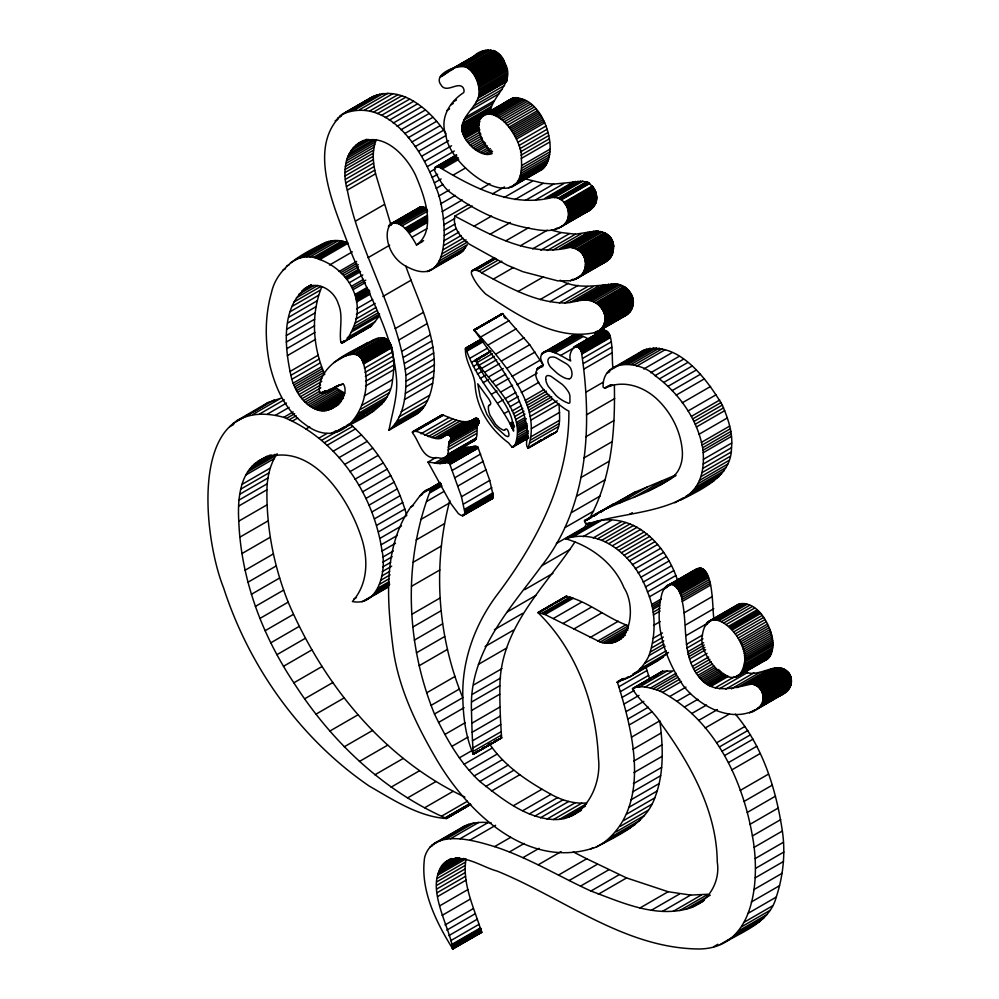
<?xml version="1.0" encoding="UTF-8"?>
<svg xmlns="http://www.w3.org/2000/svg" width="999" height="999" viewBox="0 0 999 999"><rect width="100%" height="100%" fill="white"/><g stroke="black" fill="none" stroke-linecap="round" stroke-linejoin="round"><path stroke-width="1.5" d="M461.863 128.809C461.813 113.012 482.904 104.046 478.833 87.462C477.597 80.045 474.138 72.527 467.882 68.057C461.088 62.675 431.805 73.339 440.971 84.84C446.216 94.256 458.553 80.569 463.274 87.949C463.973 89.373 464.41 91.171 463.636 92.645C449.488 101.723 439.36 118.731 446.004 135.477C449.125 168.531 526.585 222.415 521.341 158.429C523.713 142.795 495.679 98.302 479.458 119.78C476.211 132.53 484.078 144.63 492.207 153.571C480.669 158.579 462.724 141.458 461.863 128.809L480.706 117.932M339.548 358.791C345.941 355.045 357.505 350.537 361.813 359.428L390.085 343.107C387.212 337.1 379.72 336.551 374.238 339.585C354.195 351.074 318.556 362.25 319.33 391.221C323.239 399.15 338.012 382.48 343.681 384.39C350.424 397.215 331.206 414.847 318.157 410.089C304.458 405.831 295.804 392.42 291.808 379.295C284.678 349.113 279.133 303.284 310.926 284.94M296.491 390.634L324.762 374.313C312.737 347.302 310.539 314.348 321.815 286.75M757.816 708.503C767.394 701.735 763.248 685.077 751.485 684.09C735.214 687.424 714.572 694.392 701.398 679.62C681.131 658.653 687.949 627.335 682.267 601.448C682.155 589.597 669.03 574.712 662.162 592.907C653.209 624.712 665.346 659.315 683.304 685.739C699.912 706.768 732.604 724.163 757.816 708.503L786.088 692.182C791.633 687.824 793.194 679.27 789.135 673.463C777.672 658.703 759.29 678.945 744.979 671.778M451.024 438.549C450.836 433.878 445.604 433.566 442.994 437.05C435.452 444.255 414.26 425.774 412.525 432.929C420.005 442.295 422.152 460.252 437.962 457.717C453.783 461.575 445.005 445.954 451.024 438.549L479.295 422.115L478.234 419.568L476.723 418.294L475.062 418.506L446.79 434.827M479.295 422.115C474.625 426.573 479.832 437.5 473.788 440.771M515.222 444.817C512.812 450 510.427 444.917 508.628 442.932C489.747 429.071 476.061 407.58 475.024 383.791C473.651 371.628 464.622 360.714 465.484 348.301L481.968 338.873L465.846 348.226C474.85 378.047 501.973 404.283 513.573 431.156C513.711 403.072 484.827 383.728 475.462 359.877L490.384 351.298M501.66 737.836L473.389 754.195C472.215 740.059 471.815 724.949 471.491 710.514C468.818 652.472 509.69 609.303 541.695 565.796C588.998 505.719 592.457 423.826 581.293 351.261C576.286 339.972 567.17 353.134 570.704 360.939C565.284 358.966 544.03 342.395 540.696 356.993C540.122 360.327 543.731 363.374 542.757 366.521C519.08 373.389 562.2 408.891 568.868 411.064C569.605 479.607 537.012 542.22 496.515 595.554C475.536 623.826 462.637 658.241 462.774 693.668C462.874 714.048 465.134 735.601 473.339 754.295L501.623 737.949C500.449 720.579 499.575 703.084 499.925 685.651C500.449 627.709 545.104 586.987 574.862 542.045M470.541 804.307L446.316 818.381C383.129 790.721 330.844 740.858 293.843 682.804C261.975 634.889 241.046 578.983 238.773 521.153C237.525 499.325 239.56 470.379 261.738 459.19C310.027 438.998 347.502 496.59 360.502 534.94C368.456 556.992 368.793 583.229 352.372 601.535C378.271 606.793 386.8 570.916 382.055 551.048C373.763 494.48 337.55 439.735 283.766 417.332C186.913 391.233 202.947 536.588 223.551 587.737C249.201 667.007 300.287 738.835 369.243 786.076C392.919 799.637 418.394 816.633 446.253 818.506L470.554 804.42L446.278 818.481M446.066 133.779C430.694 110.34 400.387 82.68 370.741 97.802L342.47 114.123C306.418 146.453 333.903 205.669 347.315 242.108C363.261 287 392.282 328.758 396.378 377.247C398.264 395.367 392.157 412.662 388.998 430.219C404.583 417.27 406.231 394.243 405.919 375.312C398.089 310.614 359.49 254.033 347.315 190.097C342.133 172.44 344.418 148.239 363.873 140.359M388.998 430.219L417.27 413.886C431.506 402.422 433.641 381.955 434.365 364.847C434.178 329.845 416.92 298.064 405.669 265.784M437.712 875.199L465.984 858.878C461.9 884.452 474.55 908.64 481.618 932.417L452.847 949.025C449.712 925.037 418.194 876.972 451.261 858.553M530.781 420.192L559.053 403.871C559.14 412.312 561.301 424.675 556.356 431.905L527.922 448.151C543.568 404.333 501.535 360.439 474.1 329.87L502.485 313.586L529.72 344.73L543.156 364.847M555.731 602.797L566.52 596.59C586.038 600.137 608.254 619.105 628.483 625.736L600.212 642.057L545.067 614.535L538.111 612.512L566.408 596.128M391.021 225.162L375.587 173.776C372.877 162.612 371.853 150.35 376.398 139.523L348.127 155.844M464.91 512.762L461.476 496.728L449.587 463.598L446.965 462.537L440.035 463.623L428.009 462.075L450.849 503.546L458.429 513.673L461.163 515.409L463.474 515.472L464.91 512.762L493.181 496.441L493.206 495.591L489.747 480.407L478.009 447.502L475.237 446.216L468.306 447.302L462.774 446.878M589.897 517.782C611.838 477.497 615.259 430.007 614.36 384.965M744.592 662.025C750.162 640.471 707.767 595.928 702.235 635.951C697.414 656.755 738.174 700.836 744.592 662.025L772.864 645.704C773.963 628.246 754.919 593.181 734.452 607.18M294.767 260.077C302.372 256.056 312.05 255.644 319.792 259.553L348.064 243.232C340.334 239.323 330.644 239.723 323.039 243.756C301.598 254.196 277.16 267.045 271.491 292.507C264.747 316.208 264.86 341.596 269.955 365.597C275.312 387.312 285.065 409.915 303.746 423.351C345.916 457.38 378.359 396.466 361.813 359.428M345.929 426.848C365.659 416.758 391.046 405.132 392.52 379.632C394.443 368.843 394.18 357.742 391.745 347.065L363.474 363.386M512.05 186.751L541.683 169.668C565.347 150.587 535.102 77.248 502.684 104.283M577.459 278.197C585.889 273.651 587.949 261.214 582.267 253.758C579.395 249.937 574.725 247.964 570.092 247.365C529.17 257.854 489.96 234.378 454.795 216.121C452.385 227.385 460.776 237.824 469.268 244.118L507.117 265.135L522.914 271.703L557.754 280.869L570.292 280.731L575.212 279.358L605.731 261.875L609.727 258.679L612.437 254.208L613.698 246.466L612.799 241.633L609.84 236.576L604.582 232.767L596.503 230.981L575.461 234.191L560.951 232.53L551.348 230.145M514.91 445.329C527.272 411.913 491.221 384.627 475.462 359.877M617.382 681.88L622.727 678.858C618.506 681.443 614.485 683.216 620.991 680.419C633.603 677.01 643.618 667.295 649.025 655.594C655.856 635.339 656.168 611.738 647.489 591.883C636.288 559.165 602.822 527.185 566.008 538.636L594.218 522.427L565.958 538.898C590.921 546.103 613.91 563.224 624.013 587.824C636.65 606.955 631.231 651.023 600.212 642.057M473.801 330.132L502.485 313.586L474.05 329.87C495.492 360.065 522.664 391.895 527.322 430.906C529.17 436.301 524.3 443.419 527.872 448.114M490.134 111.888C492.594 94.818 515.959 81.906 504.745 62.925C500.811 48.676 483.304 46.041 473.401 56.718L445.129 73.039M446.541 861.175C463.211 852.659 481.618 866.97 497.115 871.078C563.336 898.001 624.025 948.051 698.376 948.988C755.706 949.025 760.351 877.921 752.397 835.963C742.419 778.371 713.686 718.543 659.552 690.846C651.71 688.224 639.71 684.303 632.529 688.811L662.612 671.241L672.926 670.978L644.655 687.312M726.323 941.408C745.454 930.544 770.154 920.828 776.26 897.077C783.228 875.861 785.601 853.183 782.367 831.043C776.098 789.397 763.036 746.753 735.376 714.135M305.107 288.249C318.194 280.22 334.328 290.547 338.324 303.921C343.668 315.846 338.886 331.031 340.859 342.37C346.478 345.392 353.396 327.447 355.045 323.214C363.961 296.129 345.317 268.581 319.792 259.553M584.802 520.317L584.877 522.614L587.037 524.138C619.38 513.548 656.156 513.836 686.113 496.753C690.846 493.306 694.992 489.023 697.789 483.841C703.321 473.626 703.983 461.6 703.034 450.237C698.338 420.042 679.37 393.481 655.107 375.612C639.46 360.052 602.447 358.416 603.084 387.013C603.433 387.674 604.22 387.962 604.932 388.012C622.577 379.67 642.245 385.839 656.218 398.389C671.228 412.225 681.281 431.93 682.404 452.422C682.679 460.676 680.456 469.38 674.537 475.412C651.336 494.155 620.754 500.049 595.017 514.41M681.018 499.925C702.147 489.11 731.718 475.974 731.493 447.702C733.141 432.842 727.959 418.519 722.327 405.057C707.192 379.67 677.959 339.285 643.344 350.387L612.15 368.444M422.065 241.77L416.496 245.005C386.788 190.359 372.602 251.286 408.379 267.457C454.945 290.971 446.241 209.927 436.288 188.349C423.976 151.786 388.286 94.98 342.47 114.123M596.803 332.155C605.856 327.897 607.542 315.259 601.286 307.954C598.226 303.409 592.944 300.924 587.637 300.162C579.857 299.338 572.477 302.834 564.76 302.997C534.565 302.622 507.542 286.588 481.605 272.827C479.383 270.342 469.73 267.819 471.528 274.088C474.612 281.668 479.895 288.349 485.689 294.056C517.582 315.11 556.793 341.983 596.803 332.155L625.074 315.834C633.741 311.75 635.814 299.737 630.107 292.42C627.422 288.049 622.814 285.264 617.869 284.191C598.601 284.428 578.583 290.422 560.127 280.22M553.046 604.345L538.224 612.887C576.523 650.249 596.253 704.907 598.426 758.204C601.848 785.489 584.69 820.991 553.471 819.53C525.012 817.831 501.323 798.388 479.82 781.48C459.777 762.824 446.278 738.411 434.478 714.01C405.619 643.306 402.972 561.388 430.606 489.972C424.275 485.576 414.235 505.581 410.764 507.005C383.329 546.952 386.85 598.476 392.595 644.23C397.215 685.639 415.709 723.713 436.426 759.252C467.957 813.086 528.621 871.165 596.128 847.127C618.431 835.089 645.666 823.85 654.795 797.876C664.135 773.913 663.111 747.414 660.014 722.327M561.238 226.748C569.692 222.203 570.566 210.314 564.772 203.396C562.062 199.026 557.292 197.103 552.272 197.452C511.838 207.929 473.114 187.575 439.36 167.233C436.575 164.985 433.416 168.094 434.802 170.991C438.324 178.084 442.47 185.327 448.214 190.896C472.927 209.753 502.035 223.826 532.817 228.971C542.207 230.757 552.684 232.105 561.238 226.748L589.51 210.427L593.693 206.706L596.066 202.535L596.778 197.452L595.741 191.895L593.044 187.075L588.423 182.617L582.667 181.281L553.683 184.091L543.219 183.279L523.613 178.496M452.809 949.013C436.151 922.114 419.892 889.984 424.65 857.304C433.042 827.721 474.962 840.721 494.58 846.628C528.384 857.579 558.741 876.373 590.933 891.033C620.841 902.085 653.421 917.344 686.038 909.152C706.93 904.595 720.791 882.829 717.245 861.937C716.807 811.325 690.509 764.397 661.625 724.475C654.183 711.251 639.984 701.748 632.504 688.923M660.776 672.839L662.612 671.241M601.698 844.305C652.31 807.392 633.378 732.642 617.332 682.017M464.897 797.115C383.354 758.628 323.102 683.94 288.174 602.135C273.951 566.52 266.408 528.146 266.933 489.76C267.208 477.172 270.005 464.248 277.148 453.708M434.478 714.01L462.749 697.689C437.287 635.626 432.629 565.322 449.812 500.511M489.822 499.213L492.132 498.901L493.181 496.441M764.223 660.676C770.516 658.828 772.552 651.523 772.864 645.704M412.412 432.142L442.195 414.835C452.222 418.194 464.997 426.098 475.062 418.506M565.946 538.711L594.243 522.614M613.074 503.996L612.699 505.044M481.618 932.417L480.856 932.567M446.303 818.456L470.541 804.432M465.484 348.301L481.893 338.848M569.467 338.324L569.954 337.475M479.021 423.226L450.749 439.56M586.9 523.164L584.652 527.197L556.368 543.518M457.492 254.683L462.724 251.224L467.32 244.693L439.048 261.014M600.836 332.392C616.171 321.628 610.489 367.869 613.536 368.144M369.293 326.198L371.328 326.173L379.52 315.821L351.236 332.143M417.008 209.403L420.292 207.043L425.062 207.317L396.79 223.651M416.496 245.005C437.537 229.87 423.663 194.156 415.434 174.937C405.806 154.982 382.255 129.92 358.341 143.519M693.318 571.54C715.434 554.595 711.725 616.208 714.235 619.343M458.241 830.768C466.558 822.127 480.032 821.678 491.183 822.801M570.254 337.113C575.799 332.18 583.466 336.176 588.773 339.248M366.458 101.211L370.741 97.802M629.358 677.135L657.629 660.814L667.469 653.421M637.749 354.308L643.344 350.387M501.623 737.949L500.911 736.95M261.089 407.33L268.182 402.472L281.044 398.151L252.772 414.485M469.518 59.678L473.401 56.718M752.547 711.862L786.088 692.182M367.819 342.47L333.878 362.55M318.718 246.541L323.039 243.756M566.408 596.428L538.186 612.837L567.02 596.016M474.388 330.045L502.572 313.649M502.135 314.123L473.888 330.494L502.372 313.549M465.921 348.289L482.067 338.948M466.046 348.439L482.18 339.086M475.874 360.027L490.659 351.448M430.257 489.16L439.685 483.716L430.344 489.235M430.606 489.972L441.371 483.753L430.606 489.86L440.022 484.29M594.567 522.352L565.971 538.961L594.293 522.727M594.368 522.827L570.167 536.863L594.442 522.914M617.32 682.18L622.702 678.983M345.342 112.525L373.614 96.204M339.822 116.034L368.094 99.713M348.376 111.276L376.648 94.955M337.375 118.282L341.408 115.946M351.573 110.365L379.845 94.043M335.127 120.829L337.812 119.281M354.92 109.815L383.191 93.494M359.702 109.59L387.974 93.269M364.672 109.977L392.944 93.644M369.792 110.939L398.064 94.618M373.626 112.063L401.898 95.729M448.214 71.004L479.97 52.76M455.057 67.507L483.329 51.186M441.233 75.999L446.628 72.89M449.313 71.341L453.359 69.006M457.654 66.646L485.939 50.325M440.634 76.548L448.713 71.891M440.072 77.173L444.118 74.85M377.51 113.549L405.781 97.228M460.139 66.271L488.411 49.95M462.737 66.321L491.008 50M465.159 66.758L493.431 50.437M381.431 115.397L409.702 99.076M465.796 66.958L494.068 50.637M466.446 67.233L494.717 50.899M467.095 67.57L495.367 51.249M467.882 68.057L496.153 51.736M468.656 68.606L496.928 52.285M385.377 117.607L413.648 101.286M469.418 69.218L497.689 52.897M470.179 69.893L498.451 53.571M470.916 70.629L499.188 54.308M471.628 71.416L499.9 55.095M389.298 120.167L417.57 103.846M472.327 72.253L500.599 55.919M473.014 73.152L501.286 56.831M473.676 74.101L501.948 57.767M474.313 75.075L502.584 58.754M393.244 123.064L421.516 106.743M474.912 76.086L503.184 59.765M355.706 145.492L366.471 139.273M475.474 77.11L503.746 60.789M353.296 147.852L368.107 139.298M475.986 78.172L504.258 61.851M351.136 150.562L369.992 139.673M476.473 79.246L504.745 62.925M349.225 153.609L373.464 139.623M397.127 126.286L425.399 109.965M477.023 80.607L505.294 64.286M477.51 81.993L505.781 65.659M347.177 158.254L375.449 141.933M477.934 83.367L506.206 67.045M346.403 160.839L374.675 144.518M478.296 84.74L506.58 68.419M400.961 129.795L429.233 113.474M478.596 86.114L506.868 69.793M345.791 163.574L374.063 147.253M453.758 101.586L456.456 100.025M478.833 87.462L507.105 71.141M450.674 104.957L453.359 103.409M345.354 166.458L373.626 150.137M479.033 89.161L507.305 72.84M404.695 133.591L432.967 117.27M479.158 90.822L507.43 74.5M446.928 110.477L449.612 108.916M345.092 169.468L373.364 153.147M479.195 92.445L507.467 76.124M479.133 94.006L507.405 77.685M345.005 172.59L373.276 156.269M478.996 95.517L507.267 79.196M478.883 96.166L507.155 79.845M408.341 137.637L436.613 121.316M478.733 96.791L507.005 80.469M478.546 97.378L506.818 81.056M478.309 97.914L506.58 81.593M345.105 175.949L373.376 159.615M476.286 101.748L504.557 85.415M345.379 179.383L373.651 163.062M473.638 105.981L501.91 89.66M411.9 141.983L440.172 125.649M470.616 110.127L498.888 93.806M345.841 182.904L374.113 166.583M465.459 117.345L493.731 101.024M415.334 146.541L443.606 130.207M346.491 186.476L374.762 170.155M463.948 120.055L492.22 103.734M462.724 123.089L490.996 106.768M347.315 190.097L375.587 173.776M462.375 124.263L490.646 107.942M462.112 125.512L490.397 109.191M418.606 151.286L445.542 135.752M461.95 126.836L490.222 110.514M482.629 115.347L512.637 98.102M481.855 115.984L513.586 97.802M481.143 116.721L499.987 105.832M486.313 113.948L514.585 97.627M461.863 128.209L483.404 115.772M498.139 107.268L502.172 104.945M504.87 103.384L507.554 101.836M487.35 113.886L515.621 97.565M488.424 113.936L516.695 97.615M461.9 129.42L480.744 118.544M461.963 130.045L479.458 119.942M490.097 114.198L518.369 97.877M462.05 130.682L479.557 120.579M462.175 131.331L479.682 121.229M491.783 114.61L520.054 98.289M462.325 131.993L479.832 121.878M421.728 156.219L448.651 140.672M462.512 132.642L478.671 123.314M493.506 115.185L521.778 98.864M462.724 133.304L478.883 123.976M463.111 134.341L479.27 125.012M495.254 115.921L523.526 99.6M463.548 135.365L478.359 126.823M497.015 116.808L525.287 100.487M464.023 136.376L478.833 127.835M464.547 137.375L479.358 128.821M498.763 117.845L527.035 101.523M424.65 161.301L451.573 145.767M465.109 138.337L479.92 129.783M500.549 119.056L528.821 102.735M466.246 140.097L479.707 132.33M502.322 120.392L530.594 104.071M467.457 141.783L480.919 134.003M504.083 121.878L532.355 105.557M427.41 166.558L454.333 151.011M468.731 143.369L480.844 136.376M505.806 123.489L534.078 107.155M470.167 144.98L482.28 137.987M507.492 125.212L535.764 108.891M435.202 167.308L456.593 154.945L434.965 167.657M471.64 146.478L482.405 140.26M434.865 167.869L456.406 155.432M434.702 168.319L456.318 155.644M437.787 166.696L456.63 155.807M429.957 171.915L435.352 168.806M439.36 167.233L456.868 157.13M509.128 127.048L537.4 110.727M473.151 147.852L483.928 141.633M440.959 167.919L458.466 157.817M510.214 128.371L538.486 112.05M474.725 149.126L485.502 142.907M442.569 168.756L458.728 159.428M511.263 129.758L539.535 113.436M476.311 150.262L485.739 144.818M355.919 220.904L384.19 204.583M432.305 177.347L437.687 174.238M512.262 131.206L540.534 114.885M477.909 151.249L487.337 145.817M513.211 132.717L541.483 116.384M480.119 152.397L488.199 147.74M290.447 262.862L325.811 242.432M514.11 134.253L542.382 117.932M300.462 257.779L328.733 241.458M286.451 266.246L289.148 264.698M482.305 153.272L490.384 148.614M303.534 257.155L331.805 240.821M514.96 135.839L543.231 119.518M282.829 270.192L285.527 268.644M434.415 182.829L441.146 178.946M306.73 256.868L335.002 240.547M484.752 153.996L491.483 150.1M515.746 137.462L544.018 121.141M487.15 154.483L492.532 151.386M310.052 256.93L338.324 240.609M453.396 174.975L465.509 167.982M516.458 139.098L544.73 122.777M313.461 257.355L341.733 241.034M315.01 257.692L343.281 241.371M436.288 188.349L443.019 184.465M316.583 258.167L344.855 241.845M517.719 142.345L545.991 126.024M318.182 258.791L346.453 242.47M518.818 145.604L547.09 129.283M519.717 148.776L547.989 132.455M438.586 196.141L449.35 189.922M390.072 224.325L419.605 207.28M389.585 224.738L420.292 207.043M389.148 225.2L421.016 206.893M390.085 224.95L395.467 221.84M398.164 220.28L415.671 210.177M388.374 226.298L391.071 224.75M393.506 223.139L421.778 206.818M394.28 223.164L422.552 206.83M395.092 223.264L423.364 206.93M520.429 151.923L548.701 135.602M398.526 224.213L425.449 208.679M329.483 265.06L352.372 251.848M400.287 224.975L427.21 209.428M520.979 155.207L549.25 138.886M402.048 225.911L427.634 211.139M440.522 203.896L455.332 195.354M521.341 158.429L549.612 142.108M405.319 228.022L426.86 215.584M405.894 228.459L427.435 216.021M406.456 228.946L426.66 217.282M407.018 229.47L427.21 217.807M303.446 289.448L310.177 285.552M308.766 286.501L311.463 284.952M301.91 290.834L311.326 285.389M407.555 230.045L426.411 219.156M408.091 230.669L426.948 219.78M480.482 189.111L489.91 183.666M298.988 294.131L313.798 285.577M442.095 211.601L462.287 199.937M521.64 165.534L549.912 149.213M339.111 271.516L356.618 261.413M408.616 231.331L427.46 220.442M409.103 232.018L426.61 221.915M296.353 297.852L317.894 285.414M409.578 232.742L427.085 222.627M340.659 272.702L356.818 263.374M521.553 168.232L549.825 151.91M368.107 257.655L389.647 245.217M342.195 274.013L358.341 264.685M294.043 301.96L320.966 286.413M521.316 170.829L549.587 154.495M343.693 275.437L358.491 266.883M520.904 173.289L549.175 156.968M292.033 306.443L320.304 290.122M412.15 237.125L426.96 228.571M443.294 219.193L468.868 204.42M520.329 175.612L548.601 159.291M345.154 276.973L358.616 269.193M519.605 177.797L547.877 161.476M346.154 278.147L359.615 270.367M492.407 193.918L504.52 186.925M454.795 216.121L472.29 206.006M290.209 311.676L318.481 295.342M518.731 179.808L547.002 163.486M347.103 279.395L360.564 271.628M517.882 181.343L546.153 165.022M443.906 224.775L454.682 218.556M516.92 182.73L545.192 166.408M508.603 187.899L511.288 186.338M513.986 184.79L516.67 183.229M520.716 180.906L528.796 176.236M515.846 183.978L544.118 167.657M510.601 187.337L542.944 168.744M288.736 317.232L317.008 300.899M349.325 282.705L362.787 274.937M420.904 242.17L423.601 240.622M444.255 230.245L455.02 224.026M504.158 197.49L532.43 181.169M287.587 323.089L315.859 306.768M351.448 286.301L363.561 279.308M352.322 287.949L365.784 280.182M444.305 235.564L456.418 228.559M353.122 289.635L365.234 282.642M286.8 329.233L315.072 312.912M514.947 199.6L543.219 183.279M444.08 240.709L458.891 232.155M355.082 294.405L367.207 287.412M474.038 226.199L491.533 216.084M355.394 295.304L367.52 288.311M286.388 335.514L314.66 319.193M355.669 296.204L367.782 289.211M443.581 245.667L461.076 235.564M355.894 297.115L368.007 290.11M356.081 298.002L369.543 290.234M525.412 200.412L553.683 184.091M356.293 299.375L369.755 291.608M442.857 249.887L463.049 238.224M356.431 300.724L369.892 292.944M286.338 342.033L314.61 325.711M356.493 302.035L369.955 294.268M441.858 253.871L466.096 239.885M535.526 199.925L563.811 183.604M440.584 257.592L467.507 242.045M545.192 198.139L573.463 181.818M547.265 197.74L575.536 181.418M286.663 348.751L314.935 332.43M356.556 308.866L372.702 299.538M549.762 197.502L578.034 181.181M552.272 197.452L580.544 181.119M437.237 264.136L465.509 247.814M490.247 234.153L510.439 222.502M382.867 296.503L411.138 280.17M435.914 265.946L464.185 249.625M554.395 197.602L582.667 181.281M427.247 271.678L431.281 269.343M433.978 267.794L462.724 251.224M429.22 271.004L461.101 252.61M356.343 314.31L375.199 303.434M558.154 198.189L586.425 181.868M558.703 198.314L586.975 181.993M559.278 198.514L587.549 182.193M287.35 355.644L315.622 339.31M559.84 198.776L588.111 182.442M560.152 198.938L588.423 182.617M560.451 199.138L588.723 182.805M560.764 199.35L589.035 183.029M561.063 199.6L589.335 183.279M561.363 199.862L589.635 183.541M355.844 319.081L376.036 307.417M563.898 202.397L592.17 186.076M355.045 323.214L376.586 310.776M564.348 202.884L592.619 186.563M564.772 203.396L593.044 187.075M565.184 203.933L593.456 187.612M565.571 204.495L593.843 188.174M353.921 326.773L378.159 312.787M565.946 205.082L594.218 188.749M566.296 205.682L594.567 189.36M505.919 240.784L528.808 227.572M352.684 329.583L379.608 314.036M566.633 206.293L594.904 189.972M566.933 206.93L595.204 190.609M567.207 207.567L595.479 191.246M567.469 208.217L595.741 191.895M567.682 208.866L595.953 192.545M567.882 209.515L596.153 193.194M347.24 337.749L375.512 321.416M568.044 210.165L596.316 193.843M289.872 371.553L318.144 355.232M568.181 210.814L596.453 194.493M355.869 334.003L353.171 335.552L356.056 334.103M341.258 342.657L343.943 341.109M365.484 328.671L368.181 327.11M341.408 342.732L344.106 341.171M346.803 339.623L350.836 337.287M353.534 335.739L356.218 334.178M358.916 332.63L362.949 330.294M365.646 328.746L368.344 327.185M568.331 211.813L596.603 195.492M341.571 342.794L344.43 341.283M346.965 339.685L370.005 326.511M341.883 342.869L370.317 326.561M342.182 342.882L371.328 326.173M568.443 212.799L596.715 196.478M568.506 213.774L596.778 197.452M568.518 214.71L596.79 198.389M290.734 375.412L319.006 359.091M471.915 270.804L494.493 257.792M471.703 271.116L494.58 257.904M471.528 271.491L494.493 258.079M474.15 270.142L478.196 267.807M480.894 266.258L483.578 264.698M486.276 263.149L494.355 258.479M568.468 215.622L596.74 199.288M474.1 270.367L494.68 258.466M475.024 270.205L495.217 258.541M568.381 216.496L596.653 200.162M475.574 270.342L495.779 258.679M568.231 217.32L596.503 200.999M520.329 245.791L547.252 230.245M568.044 218.119L596.316 201.798M567.794 218.856L596.066 202.535M567.507 219.555L595.779 203.234M291.808 379.295L320.08 362.974M478.571 271.403L497.427 260.527M566.533 221.391L594.805 205.07M565.422 223.027L593.693 206.706M554.482 229.608L557.18 228.047M573.339 218.719L576.023 217.17M564.16 224.475L592.432 208.154M557.966 228.396L591.033 209.403M481.605 272.827L501.798 261.164M293.107 383.191L321.378 366.87M293.831 385.09L322.103 368.768M345.966 355.906L374.238 339.585M532.679 248.863L560.951 232.53M350.112 354.757L378.384 338.436M395.179 328.646L423.451 312.325M294.643 386.975L322.914 370.641M236.239 421.004L268.182 402.472M232.817 423.651L250.324 413.549M253.022 412L259.752 408.116M246.129 416.158L274.4 399.837M354.495 354.195L382.767 337.874M354.92 354.195L383.191 337.874M229.67 426.748L233.716 424.425M355.369 354.245L383.641 337.912M295.529 388.823L323.801 372.502M355.819 354.333L384.091 338.012M356.281 354.47L384.553 338.137M356.755 354.645L385.027 338.324M357.23 354.87L385.502 338.549M357.704 355.132L385.976 338.811M358.166 355.432L386.438 339.111M540.871 250.137L569.143 233.816M358.641 355.781L386.913 339.46M359.103 356.168L387.375 339.847M260.04 413.736L284.278 399.737M493.269 279.171L513.461 267.52M297.515 392.407L321.753 378.421M359.565 356.581L387.837 340.259M360.015 357.03L388.286 340.709M360.402 357.467L388.673 341.146M360.776 357.929L389.048 341.608M547.19 250.512L575.461 234.191M361.139 358.404L389.41 342.083M298.913 394.605L321.803 381.393M361.488 358.916L389.76 342.595M267.62 413.973L286.476 403.084M362.125 359.965L390.397 343.644M553.021 250.025L581.293 233.704M362.412 360.527L390.684 344.205L391.183 345.329L362.912 361.65M300.399 396.703L320.592 385.04M362.674 361.089L390.946 344.767M398.963 339.91L427.235 323.576M363.124 362.225L391.396 345.904M559.665 248.651L587.936 232.317M363.311 362.812L391.583 346.491M562.524 248.014L590.796 231.693M301.96 398.701L320.804 387.812M363.611 363.961L391.883 347.64M565.509 247.552L593.781 231.231M275.599 415.184L289.061 407.405M568.231 247.302L596.503 230.981M303.584 400.574L319.742 391.246M570.092 247.365L598.364 231.044M572.127 247.74L600.399 231.406M305.095 402.147L322.602 392.045M320.891 393.144L325.174 390.896M364.41 368.219L392.682 351.885M321.266 393.256L325.537 390.934M321.603 393.244L325.749 390.884M324.9 392.17L330.282 389.061M574.2 248.301L602.472 231.98M328.621 390.684L336.7 386.014M306.643 403.596L334.915 387.275L344.767 393.244L316.496 409.565M332.717 388.723L339.448 384.84M283.766 417.332L293.194 411.888M336.763 386.788L339.448 385.227M340.322 385.364L343.007 383.803M576.311 249.088L604.582 232.767M577.01 249.4L605.282 233.079M308.229 404.92L336.501 388.599M365.01 372.402L393.281 356.081M402.147 351.161L430.419 334.84M577.722 249.787L605.993 233.466M286.601 418.344L294.68 413.686M578.433 250.225L606.705 233.903M309.827 406.106L338.099 389.785M579.133 250.724L607.404 234.39M579.832 251.261L608.104 234.94M289.46 419.617L296.191 415.734M311.438 407.155L339.71 390.834M580.519 251.86L608.791 235.539M365.384 376.511L393.656 360.189M581.193 252.51L609.465 236.189M581.568 252.909L609.84 236.576M313.137 408.104L341.408 391.77M581.918 253.321L610.189 237M292.345 421.128L297.727 418.019M582.267 253.758L610.539 237.425M403.559 357.28L431.83 340.959M517.969 291.571L543.543 276.81M582.604 254.208L610.876 237.887M314.822 408.903L343.094 392.582M582.929 254.683L611.201 238.361M583.229 255.17L611.5 238.848M365.572 381.381L393.843 365.06M583.516 255.682L611.788 239.36M583.791 256.194L612.062 239.872M318.157 410.089L343.731 395.317M584.028 256.718L612.312 240.397M584.265 257.255L612.537 240.934M319.78 410.452L342.669 397.24M584.527 257.967L612.799 241.633M584.765 258.666L613.036 242.345M321.94 410.726L343.481 398.289M365.434 386.064L393.706 369.73M404.657 363.336L432.929 347.015M584.964 259.378L613.236 243.057M324.026 410.776L341.521 400.674M585.127 260.077L613.398 243.756M326.036 410.589L339.498 402.822M585.264 260.776L613.536 244.455M337.899 403.946L340.597 402.385M327.959 410.177L338.736 403.958M585.352 261.463L613.623 245.142M330.594 409.228L338.673 404.57M585.402 262.138L613.686 245.816M585.426 262.787L613.698 246.466M585.377 264.485L613.648 248.164M405.444 369.293L433.716 352.972M585.227 266.121L613.498 249.8M584.977 267.682L613.249 251.361M305.669 429.158L309.702 426.835M364.248 395.954L392.52 379.632M584.615 269.156L612.887 252.834M584.165 270.529L612.437 254.208M583.628 271.815L611.9 255.494M582.991 272.989L611.263 256.668M405.919 375.312L434.19 358.978M570.292 280.731L572.976 279.171M257.754 461.538L267.183 456.106M582.267 274.051L610.539 257.73M581.455 275L609.727 258.679M254.021 464.36L270.18 455.032M572.814 280.195L591.67 269.318M594.355 267.757L597.052 266.209M540.184 299.525L568.456 283.192M575.212 279.358L607.817 260.427M251.673 466.583L271.865 454.92M249.525 469.093L275.1 454.333M362.013 405.257L390.284 388.936M480.831 336.95L509.103 320.629M247.577 471.903L275.849 455.581M406.094 381.168L434.365 364.847M245.854 474.987L274.126 458.666M360.589 409.315L388.861 392.994M466.009 348.389L482.205 339.123M465.297 349.163L474.725 343.718M466.396 349.076L482.554 339.747M466.708 349.7L481.518 341.146M549.9 301.698L578.171 285.377M466.983 350.324L483.141 340.996M358.891 413.087L387.162 396.753M467.232 350.961L483.391 341.633M405.956 386.863L434.228 370.529M357.38 415.746L385.651 399.425M318.943 438.111L327.023 433.454M355.669 418.156L383.953 401.835M241.995 484.403L270.267 468.081M353.783 420.304L382.055 403.983M331.955 433.054L336.001 430.719M334.615 432.492L344.043 427.048M346.74 425.499L349.425 423.938M358.853 418.506L362.887 416.171M559.378 302.884L587.649 286.563M321.778 440.247L350.05 423.926C377.272 448.039 397.115 480.494 406.743 515.546L378.471 531.868M337.15 431.618L365.422 415.297M488.099 345.03L516.371 328.708M405.407 393.394L433.678 377.073M240.659 489.21L268.931 472.889M564.76 302.997L593.031 286.676M469.917 358.279L487.425 348.164M324.575 442.582L352.847 426.261M569.954 302.535L598.226 286.214M239.673 494.33L267.944 478.009M404.433 399.625L432.704 383.291M574.924 301.486L603.196 285.165M327.322 445.142L355.594 428.808M577.447 300.899L605.719 284.578M471.516 362.4L490.559 351.373M475.212 360.502L490.684 351.473M475.237 360.714L488.673 352.797M475.287 360.951L480.631 357.679M483.341 356.206L486.014 354.57M475.312 361.026L479.345 358.691M580.419 300.424L608.691 284.103M583.341 300.1L611.613 283.778M477.597 362.175L492.407 353.621M238.986 500.087L267.257 483.766M585.739 300.025L614.01 283.704M587.637 300.162L615.908 283.841M473.326 366.458L477.372 364.136M495.879 354.096L524.15 337.774M589.585 300.512L617.869 284.191M479.645 364.897L494.455 356.343M591.583 301.074L619.855 284.752M401.211 411.663L429.483 395.342M333.241 451.186L361.513 434.865M238.649 506.081L266.933 489.76M475.287 370.342L480.669 367.232M593.618 301.848L621.89 285.527M481.968 368.194L496.765 359.64M595.654 302.822L623.925 286.501M399.175 416.833L427.447 400.512M596.316 303.197L624.587 286.863M596.977 303.621L625.249 287.3M597.627 304.096L625.898 287.774M477.422 374.088L482.804 370.991M598.276 304.633L626.548 288.311M396.803 421.615L425.075 405.294M501.448 361.051L529.72 344.73M598.913 305.207L627.185 288.886M484.79 372.177L499.6 363.624M599.537 305.844L627.809 289.51M395.292 424.013L423.564 407.692M600.137 306.506L628.408 290.185M338.998 457.654L367.27 441.321M393.569 426.136L421.84 409.815M391.658 427.972L419.93 411.65M600.724 307.217L628.995 290.896M601.286 307.954L629.557 291.633M480.194 378.459L485.576 375.349M601.835 308.741L630.107 292.42M602.347 309.54L630.619 293.219M602.834 310.377L631.106 294.056M238.773 521.153L267.045 504.832M488.424 377.035L503.234 368.481M603.184 311.051L631.455 294.73M603.521 311.738L631.793 295.417M506.743 368.394L535.014 352.06M603.821 312.437L632.092 296.116M483.104 382.679L488.486 379.57M604.095 313.149L632.367 296.828M604.345 313.861L632.617 297.54M344.555 464.498L372.827 448.176M604.557 314.573L632.829 298.251M604.732 315.284L633.004 298.963M604.882 315.984L633.154 299.663M492.232 381.93L505.694 374.163M604.994 316.683L633.266 300.362M541.982 353.446L572.464 335.689M541.683 353.796L574.113 335.102M541.421 354.195L544.118 352.647M546.803 351.086L562.961 341.758M565.659 340.209L568.344 338.661M605.069 317.37L633.341 301.036M547.19 351.149L575.461 334.827M545.229 352.31L553.309 347.652M555.993 346.091L560.039 343.756M605.119 318.032L633.391 301.71M548.601 351.061L576.873 334.74M605.119 318.681L633.391 302.36M549.512 351.099L577.784 334.777M605.094 319.318L633.366 302.984M550.437 351.236L578.708 334.915M605.032 319.917L633.304 303.596M412.475 431.818L442.195 414.835M551.386 351.461L579.657 335.14M442.52 414.847L412.4 432.33L442.857 414.885M604.782 321.391L633.054 305.057M414.922 431.293L443.194 414.96M415.272 431.393L443.544 415.072M553.159 352.06L581.43 335.726M604.445 322.777L632.717 306.456M512.025 376.423L540.297 360.102M495.616 386.089L509.078 378.321M604.033 324.088L632.305 307.767M554.957 352.822L583.229 336.501M349.887 471.703L378.159 455.382M603.521 325.312L631.793 308.991M602.934 326.448L631.206 310.127M602.272 327.485L630.544 311.164M239.91 537.137L268.182 520.816M601.535 328.421L629.807 312.1M594.417 332.767L597.102 331.218M599.8 329.658L603.833 327.335M606.53 325.774L615.958 320.342M600.087 329.882L628.359 313.561M594.979 332.967L626.773 314.81M420.954 433.791L449.225 417.47M491.633 394.143L497.015 391.034M574.175 346.878L602.447 330.544M537.687 368.082L543.406 364.697M573.563 347.34L603.146 330.269M537.087 368.768L542.757 365.297M575.224 346.528L603.846 330.182M540.059 367.083L542.757 365.522M575.948 346.528L604.22 330.207M536.838 369.18L539.522 367.62M560.501 355.569L573.963 347.802M576.323 346.591L604.595 330.269M576.71 346.69L604.982 330.357M577.035 346.803L605.307 330.469M577.36 346.94L605.631 330.619M424.587 435.364L452.859 419.031M577.684 347.103L605.956 330.781M578.021 347.302L606.293 330.981M500.462 392.232L512.587 385.227M578.346 347.527L606.618 331.193M578.671 347.764L606.942 331.443M578.97 348.027L607.242 331.705M579.27 348.301L607.542 331.98M517.02 384.727L537.212 373.064M579.57 348.614L607.842 332.292M428.184 436.588L456.456 420.267M579.845 348.938L608.116 332.605M354.97 479.233L383.241 462.912M580.119 349.275L608.391 332.954M580.382 349.638L608.653 333.316M580.594 349.937L608.866 333.616M580.781 350.262L609.053 333.928M580.968 350.587L609.24 334.265M581.131 350.911L609.402 334.59M431.593 437.437L459.865 421.103M581.293 351.261L609.565 334.927M581.43 351.598L609.702 335.277M581.555 351.948L609.827 335.627M581.768 352.622L610.039 336.301M434.94 437.912L463.211 421.578M581.942 353.296L610.214 336.963M582.067 353.958L610.339 337.637M497.852 402.909L503.234 399.8M505.069 398.713L515.846 392.495M437.887 437.987L466.158 421.665M440.721 437.699L468.993 421.378M441.883 437.437L470.154 421.116M358.828 485.477L387.1 469.155M442.994 437.05L475.674 418.294M242.02 553.533L270.292 537.212M447.727 434.565L476.461 418.244M448.189 434.565L476.585 418.269M521.278 392.482L538.773 382.38M448.451 434.615L476.848 418.344M448.838 434.802L477.247 418.556L448.976 434.877M449.113 434.977L477.51 418.756M449.363 435.189L477.634 418.868M449.5 435.314L477.772 418.993M582.767 358.316L611.038 341.983M449.612 435.452L477.884 419.118M449.737 435.589L478.009 419.268M449.85 435.739L478.234 419.568M450.062 436.051L478.346 419.73M507.604 402.672L518.381 396.453M450.274 436.388L478.546 420.067M450.462 436.75L478.733 420.429M450.636 437.1L478.908 420.779M450.849 437.599L479.07 421.153M450.899 437.724L479.12 421.278M450.961 437.962L479.208 421.516M450.999 438.211L479.258 421.765M451.011 438.324L479.27 421.89M450.999 438.748L479.27 422.427M450.936 439.098L479.245 422.602M450.824 439.423L479.158 422.939M583.466 363.474L611.738 347.153M449.65 441.083L478.134 424.475M449.463 441.396L477.734 425.075M362.462 491.908L390.746 475.586M449.3 441.733L477.572 425.412M509.965 406.78L519.38 401.336M449.163 442.107L477.435 425.786M448.576 444.393L476.848 428.072M525.212 400.424L544.055 389.548M504.358 413.461L508.404 411.126M448.176 447.152L476.448 430.831M584.078 368.968L612.35 352.647M512.125 411.001L521.54 405.557M526.261 402.809L546.465 391.146M448.039 450L476.311 433.678M428.009 462.075L436.088 457.417M527.222 405.207L547.415 393.556M365.871 498.489L394.143 482.167M513.399 413.823L522.827 408.379M245.117 570.229L273.389 553.896M528.071 407.629L549.612 395.192M447.864 454.395L476.136 438.062M447.827 454.67L476.098 438.349M447.777 454.945L476.048 438.623M447.714 455.194L475.986 438.873M447.627 455.444L475.899 439.123M514.56 416.67L523.988 411.238M434.503 463.199L475.811 439.348M445.517 457.092L475.561 439.735M446.128 456.943L475.199 440.134M528.808 410.052L551.698 396.84M437.225 463.548L465.497 447.215M515.584 419.555L525.012 414.11M440.035 463.623L468.306 447.302M509.877 423.426L512.574 421.878M369.006 505.194L397.277 488.873M529.433 412.475L552.322 399.263M442.532 463.474L470.804 447.152M510.352 424.375L513.036 422.814M443.394 463.324L471.665 447.003M444.218 463.061L472.49 446.74M445.566 462.674L473.838 446.353M510.776 425.324L513.474 423.776M446.965 462.537L475.237 446.216M516.471 422.44L524.55 417.769M448.351 462.687L476.623 446.366M511.176 426.286L513.861 424.737M448.464 462.724L476.86 446.453M448.713 462.824L477.235 446.653M448.963 462.974L477.347 446.74M449.175 463.136L477.534 446.903M511.525 427.26L514.21 425.711M530.232 416.371L557.155 400.824M609.477 370.629L646.64 349.038M449.35 463.311L477.697 447.077M516.92 424.175L526.348 418.731M449.425 463.399L477.859 447.277L449.587 463.598M449.737 463.823L478.009 447.502M621.865 364.485L650.137 348.164M449.875 464.06L478.146 447.739M511.825 428.246L514.522 426.685M607.067 373.251L609.765 371.69M449.925 464.185L478.196 447.864M449.987 464.31L478.259 447.989M517.295 425.899L525.374 421.228M625.549 364.086L653.821 347.764M247.952 582.242L276.224 565.921M517.582 427.597L525.661 422.939M371.878 511.988L400.149 495.666M628.259 364.123L656.53 347.802M517.794 429.283L527.222 423.838M631.068 364.473L659.34 348.151M517.919 430.919L527.347 425.487M585.864 392.22L603.359 382.118M633.94 365.11L662.212 348.788M452.372 470.317L480.644 453.996M517.957 432.53L527.385 427.085M517.882 434.877L527.31 429.445M636.863 366.046L665.134 349.725M374.463 518.843L402.734 502.522M531.368 428.658L559.64 412.337M517.657 437.137L528.421 430.919M425.224 491.246L440.347 482.455M429.071 489.148L439.847 482.929M422.402 493.381L429.133 489.498M429.533 489.073L440.297 482.854M604.932 388.012L607.617 386.451M439.622 483.678L430.007 489.048L439.523 483.628M605.119 387.999L610.701 384.865M605.494 387.937L610.876 384.827M430.394 489.298L439.822 483.853M517.27 439.26L528.034 433.054M419.805 495.866L422.49 494.305M609.49 386.463L612.175 384.915M251.373 594.33L279.645 578.009M430.432 490.984L441.196 484.765M516.733 441.271L527.497 435.052M430.194 491.945L440.959 485.726M455.082 477.597L483.354 461.276M643.768 368.993L672.04 352.672M429.895 492.844L442.008 485.851M516.046 443.119L528.171 436.126M515.796 444.505L519.83 442.182M515.884 444.58L526.748 438.411M512.025 447.015L528.371 437.562M376.623 525.362L404.895 509.04M512.212 447.09L528.621 437.799M512.549 447.127L528.546 437.999M531.181 436.663L559.452 420.342M410.764 507.005L413.461 505.444M530.806 439.91L559.078 423.588M426.573 501.486L444.068 491.383M650.711 372.764L678.983 356.443M530.169 442.957L558.453 426.623M457.979 485.989L486.251 469.655M538.286 441.546L540.983 439.997M531.63 445.517L541.121 440.159M543.743 438.524L551.898 433.941M527.759 448.027L556.356 431.905M528.134 448.239L556.98 431.605M586.438 414.872L614.71 398.551M655.107 375.612L683.378 359.29M255.369 606.418L283.641 590.097M379.995 538.336L401.536 525.911M659.477 378.833L687.749 362.5M420.629 519.617L448.901 503.296M461.476 496.728L489.747 480.407M381.193 544.742L397.352 535.427M663.798 382.405L692.07 366.084M259.902 618.456L288.174 602.135M382.055 551.048L395.529 543.281M463.573 504.02L491.845 487.699M668.044 386.326L696.315 370.005M585.801 436.8L614.073 420.479M464.685 509.178L492.957 492.857M382.592 557.23L393.356 551.011M464.822 510.102L493.094 493.781M672.19 390.572L700.461 374.25M464.91 511.026L493.181 494.705M416.108 540.009L444.38 523.676M464.935 511.913L493.206 495.591M464.885 513.086L493.156 496.765M464.835 513.399L493.106 497.077M464.772 513.686L493.044 497.365M464.697 513.961L492.969 497.639M462.3 515.671L492.869 497.902M462.549 515.671L492.619 498.364M463.037 515.621L492.307 498.738M382.742 562.2L392.17 556.755M265.097 630.719L293.369 614.397M676.211 395.117L704.482 378.796M382.629 567.007L390.709 562.35M382.255 571.653L391.67 566.208M583.965 457.929L612.237 441.608M381.606 576.098L389.685 571.428M682.317 402.784L710.589 386.463M270.791 642.819L299.063 626.485M380.694 580.319L390.109 574.875M413.074 562.325L441.346 546.003M353.783 599.063L356.481 597.502M379.52 584.303L388.936 578.858M378.084 588.024L388.861 581.805M377.16 589.922L389.273 582.929M688.086 410.939L716.358 394.617M376.074 591.633L389.535 583.866M374.85 593.156L389.66 584.602M362.038 601.798L387.612 587.037M363.811 601.161L388.561 586.9M581.006 477.51L609.278 461.188M276.948 654.682L305.219 638.361M691.445 416.346L719.717 400.025M692.806 418.831L721.078 402.51M694.055 421.378L722.327 405.057M411.576 586.276L439.86 569.954M695.292 424.188L723.563 407.867M576.86 496.103L605.132 479.77M696.403 427.01L724.675 410.689M283.541 666.271L311.813 649.949M698.938 434.328L727.21 418.007M571.765 512.412L600.037 496.091M701.41 442.382L729.682 426.061M702.11 445.067L730.381 428.746M411.825 614.323L440.097 597.989M293.843 682.804L322.115 666.483M702.659 447.727L730.931 431.406M565.384 527.385L593.656 511.063M703.034 450.237L731.305 433.916M584.527 520.641L634.914 492.17L675.649 475.074L647.377 491.396M584.452 520.879L612.762 504.395M611.363 505.432L584.427 521.266L591.158 517.382M593.856 515.921L597.889 513.486M600.586 512.037L603.271 510.377M605.968 508.928L634.914 492.17M703.234 452.697L731.505 436.376M587.137 519.917L591.171 517.582M593.868 516.033L596.565 514.473M600.599 512.15L603.296 510.589M619.105 503.271L647.377 486.95M586.925 524.15L589.61 522.589M633.628 497.477L661.9 481.156M412.724 627.11L440.996 610.789M703.383 459.365L731.668 443.044M671.84 477.934L675.873 475.599M566.021 539.06L597.802 520.879M570.229 536.913L572.914 535.352M576.96 533.029L594.542 522.976L587.812 526.86M659.477 485.439L671.603 478.434M571.528 536.75L598.451 521.203M573.613 536.525L601.885 520.204C639.198 515.846 667.207 548.151 677.622 580.519M703.221 464.023L731.493 447.702M583.066 536.663L611.338 520.342M702.734 468.469L731.006 452.147M304.695 698.788L332.967 682.467M629.67 514.235L632.367 512.687M701.947 472.664L730.219 456.343M541.695 565.796L569.967 549.475M414.285 640.172L442.557 623.851M593.231 537.924L621.503 521.603M700.836 476.685L729.108 460.364M597.464 538.886L625.736 522.564M699.45 480.419L727.722 464.098M697.789 483.841L726.061 467.52M601.773 540.272L630.044 523.951M695.716 487.2L723.988 470.879M693.381 490.234L721.653 473.913M605.332 541.733L633.603 525.412M690.821 492.907L719.093 476.585M674.762 502.797L682.841 498.139M685.539 496.578L694.954 491.146M697.652 489.585L701.685 487.25M524.65 589.697L552.922 573.364M686.113 496.753L714.385 480.432M416.408 652.859L444.68 636.538M608.915 543.556L637.187 527.235M316.059 714.123L344.33 697.801M612.512 545.704L640.784 529.383M616.083 548.176L644.355 531.855M507.517 611.775L535.789 595.454M618.831 550.324L647.102 534.003M419.193 665.709L447.465 649.387M621.54 552.659L649.812 536.338M494.418 629.657L522.689 613.336M624.2 555.194L652.472 538.873M626.798 557.917L655.069 541.595M329.895 731.043L358.166 714.722M629.333 560.801L657.604 544.48M541.883 613.274L570.154 596.952M485.052 646.553L513.324 630.219M543.468 613.836L571.74 597.514M545.067 614.535L573.339 598.214M632.404 564.647L660.676 548.326M635.327 568.706L663.598 552.385M553.271 618.531L581.543 602.21M426.823 692.744L455.094 676.423M478.434 664.347L506.705 648.026M638.074 572.964L666.345 556.643M344.293 746.777L372.565 730.456M640.646 577.385L668.918 561.063M563.074 623.463L591.358 607.142M643.131 582.13L671.403 565.809M431.093 705.369L459.365 689.048M473.738 684.902L502.01 668.581M645.416 586.975L673.688 570.654M573.776 629.033L602.047 612.712M647.489 591.883L675.761 575.561M472.327 694.342L500.599 678.021M359.403 761.475L387.674 745.154M668.194 585.302L696.465 568.98M667.007 586.051L697.727 568.419M665.996 586.888L694.268 570.566M649.35 596.84L699.437 567.994M665.047 587.862L699.812 567.969M671.915 584.315L700.187 567.994M664.198 588.948L666.882 587.4M672.302 584.378L700.574 568.056M672.689 584.465L700.961 568.144M673.089 584.602L701.373 568.281M673.501 584.765L701.773 568.443M673.913 584.964L702.185 568.643M471.653 701.972L499.925 685.651M674.313 585.202L702.597 568.881M674.662 585.426L702.934 569.105M674.999 585.676L703.271 569.355M438.499 722.464L464.073 707.692M675.336 585.951L703.608 569.63M675.674 586.251L703.945 569.929M675.998 586.575L704.27 570.254M676.311 586.925L704.582 570.604M676.623 587.287L704.894 570.966M590.084 637.537L618.356 621.216M676.91 587.674L705.182 571.353M677.197 588.086L705.469 571.753M677.472 588.498L705.744 572.177M651.81 604.407L661.226 598.963M678.109 589.585L706.38 573.264M678.708 590.696L706.98 574.363M471.491 710.514L499.762 694.193M652.272 606.081L660.351 601.423M679.258 591.82L707.529 575.499M652.647 607.754L659.377 603.871M679.77 592.981L708.041 576.66M597.677 641.108L625.948 624.787M652.934 609.402L659.665 605.519M680.219 594.143L708.491 577.822M680.856 595.966L709.128 579.645M653.246 612.2L659.977 608.304M602.697 642.757L628.284 627.984M374.862 774.812L403.146 758.491M681.405 597.802L709.677 581.48M444.892 734.44L465.097 722.776M653.396 614.909L660.127 611.013M605.144 643.181L628.021 629.957M681.88 599.625L710.152 583.304M607.504 643.331L626.348 632.454M609.777 643.231L624.587 634.69M682.267 601.448L710.539 585.114M471.79 723.264L500.062 706.942M611.962 642.906L625.424 635.139M614.06 642.357L623.488 636.925M616.058 641.583L621.44 638.473M618.581 640.197L621.278 638.648M653.508 625.449L660.239 621.553M472.127 732.279L500.399 715.958M451.873 746.378L468.032 737.05M684.128 612.824L712.399 596.503M391.121 787.15L419.393 770.828M472.502 740.783L500.774 724.462M653.071 638.423L662.487 632.991M652.547 643.281L663.324 637.062M685.489 625.024L713.761 608.703M472.889 747.989L501.161 731.668M459.378 757.841L471.503 750.836M651.685 647.851L663.798 640.859M473.164 751.398L501.448 735.064M475.536 752.16L478.221 750.599M482.267 748.263L484.952 746.715M487.649 745.154L491.683 742.831M494.38 741.27L497.077 739.722M650.524 651.897L663.985 644.118M649.025 655.594L665.184 646.266M707.966 621.828L738.311 604.295M707.042 622.602L739.435 603.883M707.529 622.727L740.609 603.596M685.963 635.664L709.44 622.177M713.561 619.755L741.832 603.433M464.085 764.26L492.357 747.939C507.517 768.256 529.17 782.242 551.048 794.355C561.763 800.324 574.063 803.995 586.401 802.996M704.695 625.624L707.392 624.063M714.834 619.73L743.106 603.408M407.517 797.951L435.789 781.63M716.158 619.842L744.43 603.521M717.519 620.129L745.791 603.808M644.667 663.261L666.208 650.824M718.918 620.566L747.19 604.245M721.39 621.628L749.662 605.294M640.234 668.806L668.506 652.484M617.37 682.492L624.075 678.446M617.394 682.579L624.1 678.608M623.276 679.67L628.658 676.56M632.692 674.225L636.738 671.89M635.064 673.476L663.336 657.155M686.363 644.392L702.522 635.064M723.875 622.926L752.147 606.605M469.031 770.316L497.302 753.983M726.298 624.45L754.57 608.129M618.743 686.825L647.015 670.504L645.666 666.246M686.812 648.139L702.971 638.811M728.708 626.211L756.98 609.889M729.657 627.01L757.929 610.676M687.512 651.972L703.671 642.644M474.175 775.948L502.447 759.627M620.304 691.695L648.576 675.374L647.015 670.504M730.594 627.872L758.865 611.55M731.505 628.821L759.777 612.499M688.074 654.333L704.233 645.004M732.379 629.845L760.651 613.523M424.737 807.716L453.009 791.395M632.804 688.386L662.312 671.291M632.504 688.973L659.44 673.314M636.563 686.962L639.235 685.214M641.945 683.853L645.966 681.318M648.676 679.969L651.348 678.221M654.058 676.86L658.079 674.325M688.748 656.705L704.907 647.377M641.97 683.965L644.655 682.417M654.083 676.972L656.78 675.411M733.89 631.78L762.162 615.459M639.035 687.187L667.307 670.866M622.165 697.377L634.278 690.384M689.522 659.065L705.681 649.75M479.82 781.48L508.091 765.159M735.339 633.803L763.611 617.482M736.725 635.913L764.997 619.592M690.921 662.712L707.08 653.383M650.436 688.036L676.023 673.276M624.2 703.933L639.01 695.379M738.036 638.099L766.308 621.765M653.433 688.698L676.323 675.486M692.532 666.308L708.691 656.98M485.589 786.538L513.861 770.217M739.26 640.334L767.532 624.013M656.468 689.647L678.009 677.21M693.731 668.668L709.889 659.34M740.147 642.132L768.418 625.811M441.908 815.983L467.495 801.21M659.552 690.846L679.745 679.195M740.983 643.968L769.255 627.647M695.029 670.978L711.188 661.65M626.311 711.488L643.818 701.385M741.72 645.829L770.004 629.507M445.566 817.607L469.805 803.621M491.458 791.096L519.73 774.774M662.649 692.319L681.505 681.443M445.104 818.081L470.054 803.758M445.904 817.819L470.217 803.895M696.415 673.214L712.562 663.885M446.066 817.956L470.379 804.045M446.216 818.119L470.504 804.207M742.394 647.689L770.666 631.368M697.876 675.374L714.035 666.046M742.981 649.575L771.253 633.241M699 676.872L715.159 667.544M743.481 651.435L771.752 635.114M628.184 718.868L648.376 707.205M700.174 678.296L716.333 668.968M743.893 653.284L772.165 636.962M669.829 696.415L685.988 687.087M701.398 679.62L718.893 669.517M744.218 655.107L772.489 638.786M702.647 680.856L720.154 670.754M744.455 656.905L772.726 640.584M629.47 724.799L652.359 711.575M703.933 681.992L721.428 671.877M744.592 658.666L772.864 642.332M744.63 660.376L772.901 644.043M705.331 683.091L722.839 672.989M676.997 701.248L690.459 693.468M706.755 684.09L724.263 673.988M708.179 684.964L725.686 674.862M744.405 664.035L772.677 647.714M433.766 843.78L464.185 826.235M431.78 845.291L460.052 828.97M440.497 840.696L468.768 824.375M429.97 847.09L432.654 845.529M709.602 685.714L727.11 675.611M744.105 665.946L772.377 649.625M445.342 839.435L473.613 823.114M711.026 686.35L728.521 676.236M743.693 667.757L771.965 651.435M743.156 669.455L771.428 653.134M450.424 838.76L478.696 822.439M742.507 671.028L770.778 654.707M741.945 672.115L770.217 655.794M715.309 687.799L734.153 676.922M741.308 673.101L769.58 656.78M734.677 677.297L738.711 674.962M740.609 674L768.88 657.679M631.568 737.137L659.839 720.816M735.951 676.997L768.106 658.466M513.673 805.569L541.945 789.247M684.427 707.055L697.889 699.288M737.15 676.56L767.269 659.165M719.492 688.711L747.764 672.389M460.052 838.748L488.324 822.427M725.611 689.223L753.883 672.901M731.38 688.885L759.652 672.564M470.054 840.072L495.629 825.299M522.777 810.676L551.048 794.355M691.733 713.548L706.543 705.007M737.037 687.649L765.309 671.328M742.831 685.476L771.103 669.143M633.004 749.262L661.276 732.941M744.817 684.727L773.089 668.393M746.915 684.215L775.187 667.894M749.113 683.978L777.384 667.644M750.286 683.965L778.558 667.644M751.485 684.09L779.757 667.769M752.722 684.34L780.993 668.019M444.642 862.499L451.373 858.616M443.394 863.586L451.473 858.928M529.308 813.948L557.579 797.627M753.983 684.702L782.254 668.381M442.257 864.834L453.022 858.616M441.221 866.233L456.031 857.679M755.256 685.189L783.528 668.868M440.284 867.769L457.792 857.666M755.956 685.514L784.227 669.193M756.643 685.901L784.914 669.58M439.473 869.442L459.665 857.779M757.342 686.363L785.614 670.042M698.588 720.454L717.432 709.577M438.761 871.24L460.302 858.803M758.029 686.875L786.3 670.554M534.79 816.146L563.061 799.824M758.716 687.449L786.987 671.128M438.186 873.163L463.761 858.391M759.377 688.074L787.649 671.753M633.778 761.113L662.05 744.779M760.027 688.761L788.298 672.439M760.314 689.085L788.586 672.764M760.589 689.435L788.86 673.101M760.863 689.785L789.135 673.463M761.113 690.172L789.385 673.838M540.409 817.806L568.681 801.485M761.35 690.559L789.622 674.238M761.575 690.958L789.859 674.637M437.212 878.408L465.484 862.087M761.787 691.37L790.072 675.037M761.987 691.783L790.259 675.461M494.58 846.628L510.739 837.299M762.175 692.207L790.446 675.886M762.337 692.632L790.609 676.311M762.474 693.056L790.746 676.735M762.599 693.493L790.871 677.172M436.925 881.767L465.197 865.446M762.699 693.918L790.971 677.597M547.04 819.043L575.312 802.721M705.194 727.984L729.42 713.998M762.886 694.829L791.158 678.496M763.024 695.716L791.295 679.395M763.111 696.59L791.383 680.269M436.838 885.276L465.109 868.955M763.149 697.452L791.42 681.131M633.903 772.614L662.175 756.293M553.471 819.53L581.743 803.208M763.149 698.276L791.42 681.955M763.099 699.075L791.37 682.754M762.999 699.849L791.27 683.528M762.849 700.574L791.121 684.253M436.963 888.898L465.234 872.577M762.662 701.261L790.933 684.939M762.424 701.91L790.696 685.589M559.677 819.242L586.6 803.696M761.5 703.845L789.772 687.524M563.985 818.531L585.526 806.093M760.414 705.606L788.686 689.285M437.3 892.619L465.571 876.298M568.106 817.357L581.568 809.577M759.178 707.155L787.449 690.833M749.612 712.949L754.994 709.839M757.692 708.291L761.725 705.956M764.422 704.407L773.85 698.963M572.027 815.721L581.443 810.289M509.403 851.985L524.213 843.443M437.849 896.415L466.121 880.094M633.366 783.716L661.638 767.394M716.658 742.794L744.929 726.473M632.429 791.995L660.701 775.661M439.697 905.856L467.969 889.535M522.989 857.629L539.148 848.301M719.505 746.877L747.776 730.544M630.968 799.849L659.24 783.528M722.215 751.111L750.486 734.789M628.995 807.267L657.267 790.946M442.095 915.384L470.367 899.063M724.774 755.469L753.046 739.148M538.211 864.809L561.088 851.598M626.523 814.197L654.795 797.876M623.576 820.591L651.847 804.27M445.017 924.962L473.289 908.628M728.508 762.574L756.78 746.253M620.142 826.423L648.413 810.102M616.146 831.842L644.417 815.509M446.803 930.144L475.074 913.823M611.725 836.638L639.997 820.316M590.247 849.275L592.931 847.714M606.905 840.796L635.177 824.475M596.128 847.127L629.969 827.984M731.855 769.867L760.127 753.546M448.801 935.651L477.072 919.33M558.441 875.099L586.713 858.778L626.573 877.934L668.144 891.72L690.646 895.079L707.991 894.255L679.72 910.576M450.736 940.658L479.008 924.337M452.222 944.192L480.494 927.871M452.447 944.729L480.719 928.396M452.647 945.254L480.919 928.933M452.834 945.791L481.106 929.47M452.984 946.328L481.256 930.007M453.121 946.865L481.393 930.544M453.221 947.389L481.493 931.068M569.143 880.544L597.414 864.222M481.58 931.592L452.31 948.575L457.804 945.616M460.427 943.968L463.186 942.507M465.884 940.958L469.917 938.623M472.539 936.975L475.312 935.514M477.997 933.965L480.694 932.404M452.46 948.775L481.63 932.104M452.634 948.925L481.643 932.217M740.147 790.471L768.431 774.15M580.519 886.113L608.791 869.792M744.005 801.46L772.277 785.139M590.933 891.033L619.205 874.712M598.301 894.267L626.573 877.934M747.24 812.462L775.511 796.141M750.099 824.262L778.371 807.941M752.397 835.963L780.669 819.642M639.872 908.041L668.144 891.72M754.095 847.364L782.367 831.043M651.261 910.314L679.532 893.993M662.374 911.413L690.646 895.079M755.207 858.553L783.478 842.232M673.151 911.338L701.423 895.017M755.581 868.381L783.853 852.06M686.038 909.152L710.277 895.154M692.07 907.055L704.183 900.062M701.573 901.847L704.258 900.299M697.789 904.295L703.171 901.185M755.244 877.796L783.516 861.475M753.808 889.647L782.08 873.313M751.26 902.035L779.532 885.701M747.989 913.398L776.26 897.077M744.38 922.102L772.652 905.781M741.77 926.672L770.042 910.351M738.81 930.793L767.082 914.472M713.885 946.602L717.919 944.267M735.526 934.452L763.798 918.131M720.291 944.417L760.202 921.29M473.826 330.344L502.622 313.698M473.863 330.444L502.16 314.173M430.444 489.373L439.785 483.816M430.594 489.747L439.96 484.103M577.022 533.066L585.114 528.409M538.099 612.562L566.371 596.266M541.683 169.668L536.875 171.578M366.67 414.61L374.2 410.527M783.553 694.055L778.858 696.266M605.731 261.875L601.086 263.873M586.238 212.075L589.51 210.427M748.563 928.096L754.595 925.086M703.034 486.476L709.29 483.603M623.251 316.646L625.074 315.834M651.548 663.348L657.629 660.814M620.866 832.092L624.4 830.806M441.595 414.922L440.684 416.108M573.226 851.91L586.713 858.778M503.808 316.358L505.407 318.481M489.223 743.656L492.357 747.939M648.576 675.374L649.974 679.632M569.193 378.796A7.105 4.096 60 0 0 571.178 377.46A10.839 6.256 60 0 0 571.403 370.192A6.206 3.584 60 0 0 569.567 366.708A10.527 6.081 60 0 0 566.645 363.923L556.306 357.904A16.096 9.291 60 0 0 552.884 356.955L550.549 357.192A11.239 6.494 60 0 0 548.838 358.304A8.279 4.783 60 0 0 547.976 360.09A4.633 2.672 60 0 0 548.076 362.275A7.418 4.283 60 0 0 550.861 367.432L557.042 373.151A41.146 23.751 60 0 0 563.936 377.585A17.083 9.865 60 0 0 569.193 378.783M545.729 379.22A11.001 6.356 60 0 0 548.476 386.588L556.256 395.704A34.99 20.205 60 0 0 565.184 401.835L568.194 403.134A3.109 1.798 60 0 0 569.405 403.097A2.81 1.623 60 0 0 569.954 402.035L569.917 396.066A7.018 4.058 60 0 0 568.281 391.596L566.408 388.936A22.74 13.124 60 0 0 562.212 384.378L551.223 376.486A11.176 6.456 60 0 0 547.714 375.562A5.732 3.309 60 0 0 545.754 379.233M489.747 404.87A3.197 1.848 60 0 0 490.646 403.946A2.485 1.436 60 0 0 490.472 402.21A11.726 6.768 60 0 0 488.836 399.038L477.772 383.778L480.119 396.603L486.988 414.548L494.805 426.111L505.032 435.339A7.805 4.508 60 0 0 507.729 436.501M488.499 406.468A4.146 2.398 60 0 1 489.747 404.845M488.499 406.456A12.512 7.218 60 0 0 488.586 410.239A17.77 10.265 60 0 0 489.947 415.147L495.566 424.213A23.152 13.362 60 0 0 499.575 427.909A17.77 10.265 60 0 0 503.159 430.057A3.684 2.123 60 0 0 505.069 429.645M505.082 429.657A4.758 2.747 60 0 1 505.981 428.996A1.673 0.962 60 0 1 506.968 429.333A2.323 1.336 60 0 1 507.917 430.631A8.454 4.883 60 0 1 508.666 432.742A6.269 3.621 60 0 1 508.853 435.527A2.647 1.523 60 0 1 507.729 436.513M439.897 483.991L430.482 489.435L439.91 484.016M501.348 737.836L473.151 754.257L501.386 737.899"/></g></svg>
